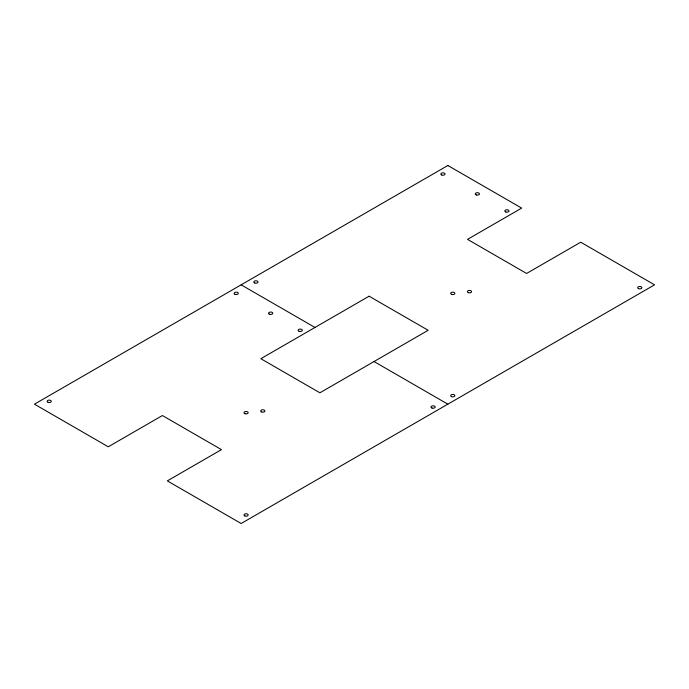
<?xml version="1.0" encoding="UTF-8"?>
<svg xmlns="http://www.w3.org/2000/svg" width="689" height="689" viewBox="0 0 689 689"><rect width="100%" height="100%" fill="white"/><g stroke="black" fill="none" stroke-linecap="round" stroke-linejoin="round"><path stroke-width="1.03" d="M241.15 284.833L314.968 327.456M374.032 361.544L447.85 404.167M447.85 165.498L34.45 404.167L108.268 446.791L162.406 415.536L221.462 449.633L167.332 480.888L241.15 523.502L654.55 284.833L580.732 242.209L526.594 273.464L467.538 239.367L521.668 208.112L447.85 165.498M369.106 296.201L260.838 358.711L319.894 392.799L428.162 330.289L369.106 296.201M441.709 174.997A2.084 1.206 0 0 0 445.008 174.136A2.084 1.206 0 0 0 442.071 172.922A2.084 1.206 0 0 0 441.709 174.997M638.574 288.657A2.084 1.206 0 0 0 641.864 287.787A2.084 1.206 0 0 0 638.927 286.572A2.084 1.206 0 0 0 638.574 288.657M451.553 396.623A2.084 1.206 0 0 0 454.852 395.762A2.084 1.206 0 0 0 451.906 394.547A2.084 1.206 0 0 0 451.553 396.623M254.697 282.972A2.084 1.206 0 0 0 257.996 282.111A2.084 1.206 0 0 0 255.051 280.888A2.084 1.206 0 0 0 254.697 282.972M476.332 194.953A2.084 1.206 0 0 0 479.466 193.91A2.084 1.206 0 0 0 476.332 192.86A2.084 1.206 0 0 0 476.332 194.953M505.864 211.997A2.084 1.206 0 0 0 508.999 210.955A2.084 1.206 0 0 0 505.864 209.912A2.084 1.206 0 0 0 505.864 211.997M451.726 294.401A2.084 1.206 0 0 0 454.861 293.359A2.084 1.206 0 0 0 451.726 292.308A2.084 1.206 0 0 0 451.726 294.401M468.46 292.696A2.084 1.206 0 0 0 471.595 291.654A2.084 1.206 0 0 0 468.46 290.603A2.084 1.206 0 0 0 468.46 292.696M235.009 294.332A2.084 1.206 0 0 0 238.308 293.471A2.084 1.206 0 0 0 235.371 292.257A2.084 1.206 0 0 0 235.009 294.332M432.037 408.052A2.084 1.206 0 0 0 435.172 407.01A2.084 1.206 0 0 0 432.037 405.967A2.084 1.206 0 0 0 432.037 408.052M244.853 515.958A2.084 1.206 0 0 0 248.152 515.096A2.084 1.206 0 0 0 245.206 513.882A2.084 1.206 0 0 0 244.853 515.958M48.17 402.367A2.084 1.206 0 0 0 51.305 401.325A2.084 1.206 0 0 0 48.17 400.283A2.084 1.206 0 0 0 48.17 402.367M269.201 314.098A2.084 1.206 0 0 0 272.698 313.555A2.084 1.206 0 0 0 270.14 312.083A2.084 1.206 0 0 0 269.201 314.098M299.164 331.34A2.084 1.206 0 0 0 302.299 330.289A2.084 1.206 0 0 0 299.164 329.247A2.084 1.206 0 0 0 299.164 331.34M245.026 413.736A2.084 1.206 0 0 0 248.161 412.694A2.084 1.206 0 0 0 245.026 411.652A2.084 1.206 0 0 0 245.026 413.736M261.329 411.841A2.084 1.206 0 0 0 264.817 411.299A2.084 1.206 0 0 0 262.268 409.826A2.084 1.206 0 0 0 261.329 411.841"/></g></svg>
